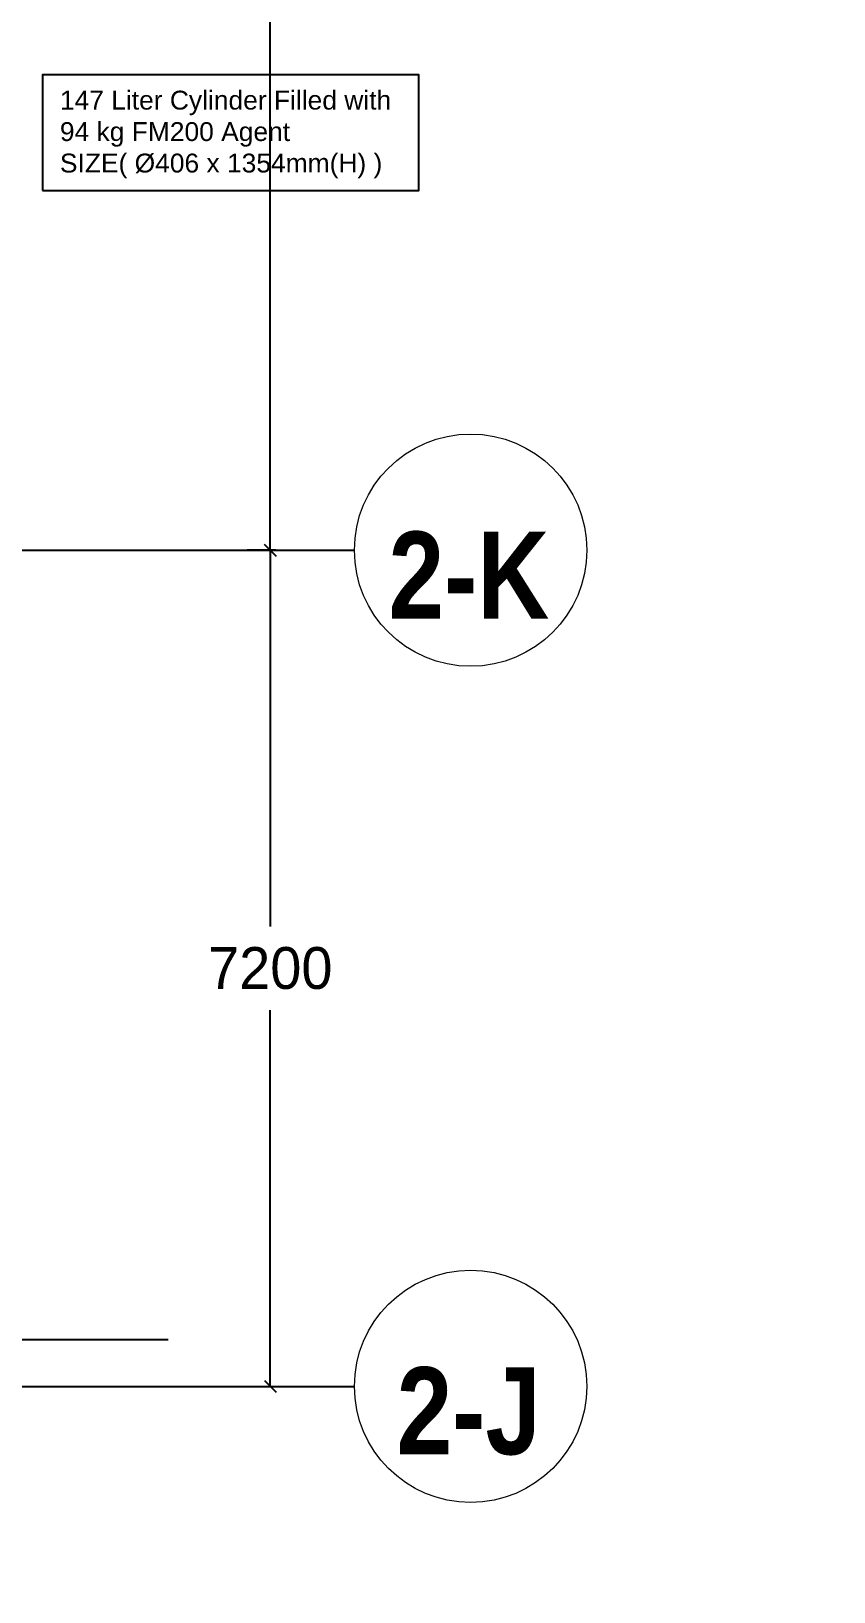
# Model space of a CAD drawing. Header units: millimetres. Extents: x -20146070 to 165023, y -3349561 to 35447.
# Drawn here: x -354099 to -347193, y -19394 to -5956 of the extents above; entities that cross this region are included whole.
import ezdxf
from ezdxf import colors
from ezdxf.entities.mleader import LeaderData, LeaderLine
from ezdxf.math import Vec2, Vec3

# ---------------------------------------------------------------- set-up
doc = ezdxf.new("R2010")
doc.units = ezdxf.units.MM
doc.header["$LTSCALE"] = 50
doc.header["$PDMODE"] = 35
doc.linetypes.add('CONTINOUS', pattern=[0])
doc.layers.get('Defpoints').update_dxf_attribs({"color": 8, "lineweight": 9})
for name, color, linetype in [('BLK_2 - 1ST_2ND_STOREY_PLAN$0$S-_COLN----_E-1', 8, 'Continuous'), ('M_FIREALAM-_E-', 10, 'Continuous'), ('M_FM 200 Cylinder', 1, 'Continuous'), ('NW-DIM', 7, 'Continuous'), ('NW_GRID LINE', 8, 'Continuous'), ('PIPING', 141, 'Continuous')]:
    doc.layers.add(name, color=color, linetype=linetype)
doc.layers.add('S-_ANOTGRID_E', color=8, linetype='Continuous', lineweight=9)
doc.styles.add('Arial Narrow_B', font='ARIALNB.TTF', dxfattribs={"height": 750})
doc.styles.add('RomanS', font='romans__.ttf', dxfattribs={"width": 0.75, "height": 40})
doc.dimstyles.new('DI 200', dxfattribs={"dimscale": 2000, "dimtxt": 0.18, "dimasz": 0.05, "dimexe": 0.1, "dimexo": 0.065, "dimgap": 0.09, "dimtad": 0, "dimtih": 1, "dimtoh": 1, "dimdec": 0, "dimzin": 0, "dimdsep": 46, "dimtxsty": 'Standard', "dimblk": 'OBLIQUE', "dimcen": 0.09, "dimse2": 1, "dimadec": 0, "dimazin": 0, "dimtfac": 1, "dimtdec": 0, "dimtofl": 0, "dimtmove": 2, "dimatfit": 3, "dimldrblk": 'DOTBLANK', "dimfxl": 1, "dimtolj": 1, "dimtzin": 0, "dimarcsym": 0})

# ---------------------------------------------------------------- blocks, each defined once
blk = doc.blocks.new('Grid - 4 mm Dia-236334-BLK2 1ST STOREY DOOR SCHEDULE')
at = {"layer": 'S-_ANOTGRID_E'}
blk.add_circle((0, 0), 4, dxfattribs=at)
blk = doc.blocks.new('_Oblique')
at = {"color": 0, "linetype": 'ByBlock', "lineweight": -2}
blk.add_line((-0.5, -0.5), (0.5, 0.5), dxfattribs=at)
blk = doc.blocks.new('*D45')
at = {"layer": 'Defpoints', "color": 0, "transparency": 16777216}
for p in [(-351865, -3225), (-352042, -10425), (-351865, -10425)]:
    blk.add_point(p, dxfattribs=at)
at = {"layer": 'NW-DIM', "color": 0, "lineweight": -2, "transparency": 16777216}
for p, q in [((-351995, -3225), (-352242, -3225)), ((-352042, -3225), (-352042, -5015)), ((-352042, -10425), (-352042, -5735))]:
    blk.add_line(p, q, dxfattribs=at)
at = {"layer": 'NW-DIM', "color": 0, "lineweight": -2, "transparency": 16777216, "xscale": 100, "yscale": 100, "zscale": 100}
for p, rotation in [((-352042, -3225), 90), ((-352042, -10425), 270)]:
    blk.add_blockref('_Oblique', p, dxfattribs=dict(at, rotation=rotation))
at = {"layer": 'NW-DIM', "color": 0, "transparency": 16777216, "insert": (-352042, -5375), "char_height": 360, "attachment_point": 5}
blk.add_mtext('\\A1;7200', dxfattribs=at)
blk = doc.blocks.new('_DotBlank')
at = {"color": 0, "linetype": 'ByBlock', "lineweight": -2}
blk.add_line((-0.5, 0), (-1, 0), dxfattribs=at)
blk.add_circle((0, 0), 0.5, dxfattribs=at)
blk = doc.blocks.new('*D46')
at = {"layer": 'Defpoints', "color": 0, "transparency": 16777216}
for p in [(-351865, -10425), (-352042, -17625), (-351865, -17625)]:
    blk.add_point(p, dxfattribs=at)
at = {"layer": 'NW-DIM', "color": 0, "lineweight": -2, "transparency": 16777216}
for p, q in [((-351995, -10425), (-352242, -10425)), ((-352042, -10425), (-352042, -13665)), ((-352042, -17625), (-352042, -14385))]:
    blk.add_line(p, q, dxfattribs=at)
at = {"layer": 'NW-DIM', "color": 0, "lineweight": -2, "transparency": 16777216, "xscale": 100, "yscale": 100, "zscale": 100}
for p, rotation in [((-352042, -10425), 90), ((-352042, -17625), 270)]:
    blk.add_blockref('_Oblique', p, dxfattribs=dict(at, rotation=rotation))
at = {"layer": 'NW-DIM', "color": 0, "transparency": 16777216, "insert": (-352042, -14025), "char_height": 360, "attachment_point": 5}
blk.add_mtext('\\A1;7200', dxfattribs=at)
blk = doc.blocks.new('SMOKE')
at = {"color": 7, "linetype": 'CONTINOUS'}
ml = blk.add_multileader_mtext('Standard', dxfattribs=at)
ml.set_content('{\\fArial|b0|i0|c0|p34;S}', color=7, style='RomanS')
ml.set_leader_properties(color=10)
ml.build(insert=Vec2(0, 0))
ml.multileader.update_dxf_attribs({"dogleg_length": 3.34, "arrow_head_size": 171, "scale": 50})
ctx = ml.context
ctx.base_point, ctx.scale, ctx.char_height, ctx.arrow_head_size, ctx.landing_gap_size, ctx.plane_origin = Vec3(10040459, 1663039), 50, 256.67, 171, 171, Vec3(10036247, 1658323)
notes = []
notes.append((ctx, [(0, (0, 0, 0), (0, 0), (1, 0), 1, [])]))
ctx.mtext.insert, ctx.mtext.flow_direction = Vec3(10040630, 1663170), 5
for ctx, leaders in notes:
    for number, flags, end, landing, length, lines in leaders:
        leader = LeaderData()
        leader.index, (leader.has_last_leader_line, leader.has_dogleg_vector, leader.attachment_direction) = number, flags
        leader.last_leader_point, leader.dogleg_vector, leader.dogleg_length = Vec3(end), Vec3(landing), length
        for number, points, colour, breaks in lines:
            line = LeaderLine()
            line.index, line.vertices, line.color, line.breaks = number, Vec3.list(points), colors.encode_raw_color(colour), breaks
            leader.lines.append(line)
        ctx.leaders.append(leader)

msp = doc.modelspace()

# ---------------------------------------------------------------- linework, layer by layer
at = {"layer": 'BLK_2 - 1ST_2ND_STOREY_PLAN$0$S-_COLN----_E-1'}
msp.add_line((-352921.5, -17224.7), (-355021.5, -17224.7), dxfattribs=at)
at = {"layer": 'NW_GRID LINE'}
for p, q in [((-370177.9, -10424.7), (-351318, -10424.7)), ((-370177.9, -17624.7), (-351318, -17624.7))]:
    msp.add_line(p, q, dxfattribs=at)
at = {"layer": 'PIPING', "color": 143, "true_color": 0x7aafdf}
msp.add_lwpolyline([(-354001.9, -7326.9), (-350764.1, -7326.9), (-350764.1, -6332.3), (-354001.9, -6332.3)], close=True, dxfattribs=at)

# ---------------------------------------------------------------- block references
at = {"layer": 'M_FIREALAM-_E-'}
for p, xscale, yscale, zscale in [((-12842896.3, -2136319.2), 1.28, 1.28, 1.28), ((-12837356.5, -2137100.4), 1.28, 1.28, 1.28), ((-12842882.2, -2139119.2), 1.28, 1.28, 1.28), ((-12837356.5, -2141062.9), 1.28, 1.28, 1.28), ((-12844197.6, -2141531.7), 1.28, 1.28, 1.28), ((-12841946.4, -2141531.7), 1.28, 1.28, 1.28), ((-10273997.7, -1718610.1), 1.024, 1.024, 1.024), ((-10272498.3, -1718640.4), 1.024, 1.024, 1.024), ((-13016264.7, -2148128.1), 1.28, 1.28, 1.28)]:
    msp.add_blockref('SMOKE', p, dxfattribs=dict(at, xscale=xscale, yscale=yscale, zscale=zscale))
at = {"layer": 'NW_GRID LINE', "xscale": 249.9999999999999, "yscale": 249.9999999999999, "zscale": 249.9999999999999, "rotation": 269.9999999999994}
for p in [(-350318, -10424.7), (-350318, -17624.7)]:
    msp.add_blockref('Grid - 4 mm Dia-236334-BLK2 1ST STOREY DOOR SCHEDULE', p, dxfattribs=at)

# ---------------------------------------------------------------- texts
at = {"layer": 'M_FM 200 Cylinder', "color": 0, "lineweight": -3, "ltscale": 300, "insert": (-353852.5, -6468.4), "char_height": 162.498, "attachment_point": 1}
msp.add_mtext_dynamic_manual_height_columns('{\\fArial|b0|i0|c0|p34;147 Liter Cylinder Filled with \\P94 kg FM200 Agent\\PSIZE( %%C406 x 1354mm(H) )}', width=3580.925, gutter_width=1160.7, heights=[0], dxfattribs=at)
at = {"layer": 'NW_GRID LINE', "char_height": 750, "attachment_point": 5, "line_spacing_factor": 0.949189, "style": 'Arial Narrow_B'}
for s, insert, width in [('\\pt2499.9975,5000.0025,7500,9999.9975,12500.0025,15000,17499.9975,20000.0025,22500,24999.9975,27500.0025,30000,32499.9975,35000.0025,37500,39999.9975,42500.0025,45000,47499.9975,50000.0025,52500,54999.9975,57500.0025,60000,62499.9975,65000.0025,67500,69999.9975,72500.0025,75000,77499.9975,80000.0025;2-K', (-350332, -10640.3), 1405), ('\\pt2499.9975,5000.0025,7500,9999.9975,12500.0025,15000,17499.9975,20000.0025,22500,24999.9975,27500.0025,30000,32499.9975,35000.0025,37500,39999.9975,42500.0025,45000,47499.9975,50000.0025,52500,54999.9975,57500.0025,60000,62499.9975,65000.0025,67500,69999.9975,72500.0025,75000,77499.9975,80000.0025;2-J', (-350333.2, -17840.3), 1257.5)]:
    msp.add_mtext(s, dxfattribs=dict(at, insert=insert, width=width))

# ---------------------------------------------------------------- dimensions: what is measured, and where the dimension line sits
at = {"layer": 'NW-DIM'}
dim = msp.add_linear_dim(base=(-352041.6, -10424.7), p1=(-351864.8, -3224.7), p2=(-351864.8, -10424.7), angle=90, dimstyle='DI 200', dxfattribs=at)
dim.commit()
dim.dimension.update_dxf_attribs({"geometry": '*D45', "text_midpoint": (-352041.6, -5374.6), "dimtype": 160})
dim = msp.add_linear_dim(base=(-352041.6, -17624.7), p1=(-351864.8, -10424.7), p2=(-351864.8, -17624.7), angle=90, dimstyle='DI 200', dxfattribs=at)
dim.commit()
dim.dimension.update_dxf_attribs({"geometry": '*D46', "text_midpoint": (-352041.6, -14024.7)})

doc.saveas('drawing.dxf')
